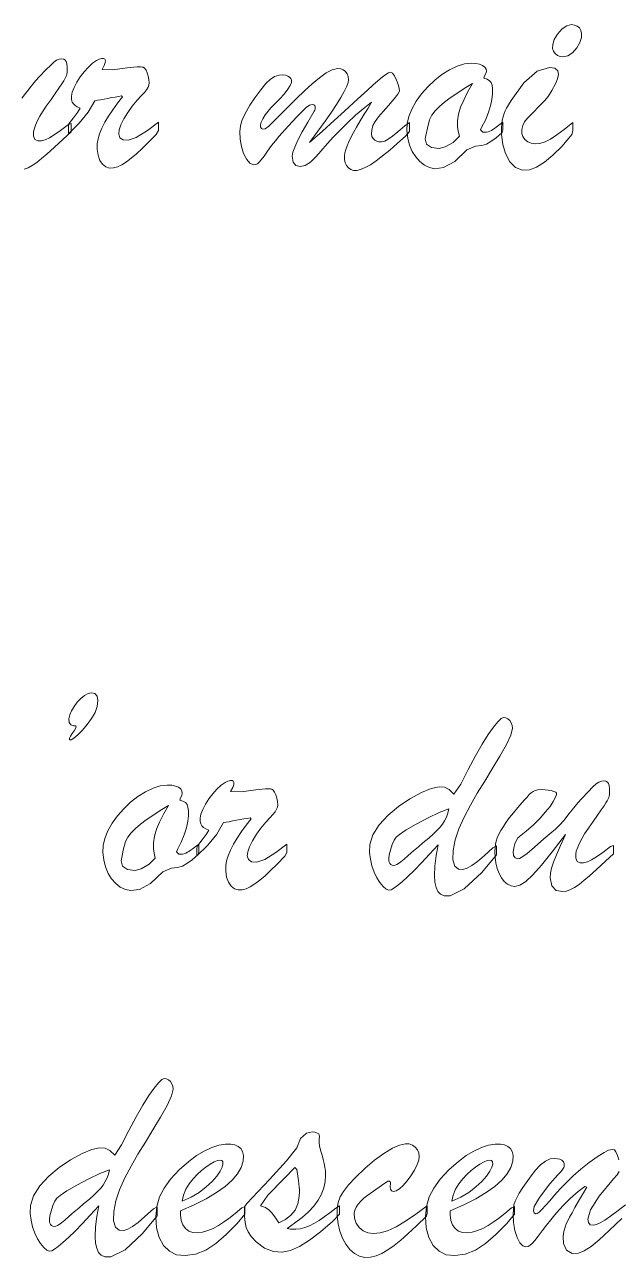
# Model space of a CAD drawing. Header units: inches. Extents: x 3 to 112, y 4 to 120.
# Drawn here: x 43.74 to 55.86, y 34.56 to 59.75 of the extents above; entities that cross this region are included whole.
import ezdxf

# ---------------------------------------------------------------- set-up
doc = ezdxf.new("R2010")
doc.units = ezdxf.units.IN
doc.header["$MEASUREMENT"] = 0
doc.layers.add('Calque 1', color=7, linetype='Continuous')

msp = doc.modelspace()

# ---------------------------------------------------------------- linework, layer by layer
at = {"layer": 'Calque 1', "lineweight": 0}
for points in [[(54.73, 59.092), (54.676, 59.1), (54.625, 59.122), (54.576, 59.16), (54.54, 59.207), (54.522, 59.263), (54.524, 59.342), (54.557, 59.446), (54.624, 59.558), (54.715, 59.664), (54.81, 59.728), (54.907, 59.75), (54.969, 59.742), (55.022, 59.72), (55.068, 59.683), (55.099, 59.633), (55.115, 59.57), (55.113, 59.486), (55.081, 59.385), (55.015, 59.276), (54.926, 59.175), (54.83, 59.113)], [(44.634, 57.52), (44.634, 57.572), (44.634, 57.668), (44.641, 57.723), (44.741, 57.846), (44.823, 57.956), (44.873, 58.045), (44.815, 58.069), (44.769, 58.097), (44.736, 58.129), (44.713, 58.169), (44.7, 58.221), (44.698, 58.285), (44.714, 58.369), (44.75, 58.465), (44.806, 58.574), (44.876, 58.682), (44.954, 58.786), (45.042, 58.883), (45.127, 58.961), (45.206, 59.015), (45.262, 59.041), (45.29, 59.051), (45.317, 59.056), (45.349, 59.055), (45.376, 59.042), (45.389, 59.016), (45.387, 58.977), (45.365, 58.917), (45.321, 58.832), (45.533, 58.828), (45.837, 58.868), (46.035, 58.887), (46.105, 58.888), (46.137, 58.884), (46.16, 58.878), (46.189, 58.858), (46.219, 58.82), (46.244, 58.764), (46.264, 58.697), (46.277, 58.63), (46.282, 58.562), (46.277, 58.515), (46.26, 58.469), (46.23, 58.42), (46.185, 58.364), (46.121, 58.292), (46.039, 58.204), (45.937, 58.085), (45.846, 57.958), (45.767, 57.825), (45.706, 57.7), (45.671, 57.598), (45.661, 57.517), (45.685, 57.44), (45.749, 57.396), (45.854, 57.386), (46.02, 57.442), (46.248, 57.584), (46.471, 57.754), (46.471, 57.682), (46.471, 57.587), (46.426, 57.508), (46.272, 57.35), (46.138, 57.218), (46.023, 57.111), (45.918, 57.021), (45.818, 56.945), (45.723, 56.884), (45.636, 56.842), (45.555, 56.821), (45.476, 56.82), (45.399, 56.846), (45.333, 56.898), (45.277, 56.977), (45.239, 57.08), (45.221, 57.207), (45.222, 57.32), (45.239, 57.416), (45.27, 57.521), (45.317, 57.635), (45.378, 57.754), (45.454, 57.881), (45.541, 58.012), (45.637, 58.143), (45.74, 58.274), (45.721, 58.297), (45.658, 58.284), (45.59, 58.271), (45.517, 58.258), (45.442, 58.244), (45.364, 58.23), (45.29, 58.216), (45.227, 58.205), (45.177, 58.195), (45.039, 57.964), (44.856, 57.734)], [(53.506, 57.757), (53.506, 57.702), (53.506, 57.603), (53.494, 57.545), (53.369, 57.438), (53.262, 57.359), (53.173, 57.309), (53.074, 57.279), (52.95, 57.266), (52.773, 57.189), (52.522, 56.954), (52.293, 56.829), (52.115, 56.807), (52.006, 56.829), (51.904, 56.878), (51.809, 56.951), (51.726, 57.046), (51.657, 57.159), (51.601, 57.29), (51.565, 57.433), (51.547, 57.586), (51.551, 57.731), (51.585, 57.874), (51.648, 58.026), (51.739, 58.185), (51.847, 58.337), (51.974, 58.481), (52.114, 58.615), (52.262, 58.73), (52.417, 58.827), (52.572, 58.902), (52.72, 58.947), (52.86, 58.963), (52.952, 58.959), (53.029, 58.944), (53.091, 58.918), (53.136, 58.884), (53.162, 58.842), (53.169, 58.793), (53.159, 58.749), (53.133, 58.701), (53.117, 58.656), (53.183, 58.635), (53.232, 58.605), (53.265, 58.568), (53.286, 58.513), (53.297, 58.435), (53.297, 58.338), (53.283, 58.223), (53.253, 58.091), (53.207, 57.944), (53.15, 57.8), (53.08, 57.662), (53.052, 57.598), (53.076, 57.574), (53.098, 57.552), (53.106, 57.55), (53.127, 57.55), (53.144, 57.55), (53.171, 57.551), (53.206, 57.559), (53.24, 57.572), (53.273, 57.59), (53.304, 57.608), (53.332, 57.628), (53.368, 57.654), (53.426, 57.697)], [(49.556, 57.34), (49.822, 57.576), (50.061, 57.79), (50.274, 57.984), (50.459, 58.153), (50.615, 58.296), (50.742, 58.412), (50.851, 58.511), (50.951, 58.599), (51.041, 58.676), (51.116, 58.734), (51.169, 58.768), (51.204, 58.777), (51.25, 58.758), (51.294, 58.704), (51.337, 58.618), (51.37, 58.529), (51.388, 58.453), (51.392, 58.393), (51.361, 58.33), (51.288, 58.232), (51.172, 58.1), (51.06, 57.972), (50.969, 57.863), (50.901, 57.773), (50.853, 57.686), (50.828, 57.596), (50.823, 57.515), (50.833, 57.467), (50.855, 57.425), (50.889, 57.391), (50.93, 57.367), (50.975, 57.354), (51.028, 57.353), (51.094, 57.371), (51.167, 57.409), (51.25, 57.469), (51.361, 57.559), (51.503, 57.681), (51.597, 57.75), (51.597, 57.661), (51.597, 57.567), (51.515, 57.473), (51.349, 57.322), (51.195, 57.186), (51.051, 57.067), (50.92, 56.967), (50.802, 56.887), (50.696, 56.829), (50.602, 56.79), (50.521, 56.771), (50.454, 56.772), (50.399, 56.789), (50.351, 56.823), (50.31, 56.87), (50.284, 56.927), (50.271, 56.991), (50.272, 57.06), (50.281, 57.13), (50.299, 57.2), (50.325, 57.273), (50.36, 57.354), (50.403, 57.444), (50.456, 57.544), (50.52, 57.657), (50.595, 57.784), (50.676, 57.918), (50.753, 58.045), (50.825, 58.164), (50.684, 58.059), (50.498, 57.897), (50.327, 57.738), (50.174, 57.586), (50.04, 57.448), (49.926, 57.323), (49.83, 57.213), (49.748, 57.119), (49.68, 57.042), (49.575, 56.939), (49.47, 56.872), (49.369, 56.848), (49.28, 56.869), (49.225, 56.94), (49.205, 57.062), (49.217, 57.142), (49.256, 57.249), (49.321, 57.39), (49.411, 57.56), (49.523, 57.76), (49.655, 57.985), (49.665, 58.005), (49.671, 58.03), (49.673, 58.062), (49.666, 58.095), (49.644, 58.114), (49.609, 58.12), (49.557, 58.103), (49.491, 58.058), (49.412, 57.985), (49.296, 57.863), (49.126, 57.679), (48.931, 57.463), (48.86, 57.378), (48.784, 57.278), (48.702, 57.163), (48.629, 57.061), (48.572, 56.986), (48.531, 56.938), (48.494, 56.907), (48.458, 56.89), (48.412, 56.888), (48.342, 56.921), (48.275, 56.997), (48.212, 57.116), (48.166, 57.257), (48.142, 57.412), (48.137, 57.566), (48.149, 57.681), (48.174, 57.786), (48.214, 57.88), (48.269, 57.984), (48.339, 58.103), (48.44, 58.257), (48.561, 58.419), (48.665, 58.544), (48.754, 58.632), (48.843, 58.689), (48.935, 58.719), (49.012, 58.722), (49.065, 58.715), (49.112, 58.699), (49.151, 58.676), (49.178, 58.647), (49.191, 58.613), (49.19, 58.569), (49.164, 58.508), (49.114, 58.428), (49.04, 58.332), (48.952, 58.233), (48.851, 58.132), (48.77, 58.053), (48.712, 57.985), (48.655, 57.907), (48.604, 57.825), (48.57, 57.757), (48.555, 57.705), (48.557, 57.659), (48.574, 57.625), (48.605, 57.611), (48.649, 57.621), (48.726, 57.678), (48.838, 57.783), (48.979, 57.925), (49.13, 58.077), (49.29, 58.238), (49.455, 58.399), (49.611, 58.542), (49.76, 58.666), (49.898, 58.765), (50.021, 58.827), (50.13, 58.852), (50.195, 58.847), (50.246, 58.826), (50.29, 58.791), (50.325, 58.743), (50.346, 58.687), (50.354, 58.625), (50.346, 58.568), (50.318, 58.49), (50.268, 58.387), (50.2, 58.263), (50.112, 58.12), (50.006, 57.959), (49.879, 57.777), (49.729, 57.57)], [(54.934, 57.751), (54.934, 57.69), (54.934, 57.581), (54.912, 57.503), (54.716, 57.27), (54.529, 57.082), (54.353, 56.938), (54.191, 56.839), (54.047, 56.786), (53.907, 56.779), (53.761, 56.83), (53.646, 56.944), (53.561, 57.114), (53.506, 57.304), (53.478, 57.505), (53.476, 57.642), (53.482, 57.721), (53.494, 57.797), (53.511, 57.869), (53.53, 57.932), (53.552, 57.986), (53.578, 58.04), (53.619, 58.111), (53.673, 58.202), (53.935, 58.558), (54.206, 58.797), (54.46, 58.876), (54.565, 58.859), (54.626, 58.809), (54.643, 58.728), (54.625, 58.645), (54.58, 58.537), (54.506, 58.404), (54.429, 58.283), (54.357, 58.19), (54.255, 58.088), (54.11, 57.944), (54.01, 57.837), (53.95, 57.762), (53.913, 57.687), (53.895, 57.606), (53.896, 57.528), (53.916, 57.462), (53.956, 57.405), (54.014, 57.358), (54.083, 57.329), (54.164, 57.316), (54.262, 57.323), (54.368, 57.355), (54.481, 57.411), (54.608, 57.495), (54.759, 57.608)], [(52.887, 58.546), (52.717, 58.442), (52.566, 58.345), (52.433, 58.255), (52.316, 58.167), (52.212, 58.078), (52.124, 57.989), (52.055, 57.898), (52.007, 57.808), (51.964, 57.634), (51.933, 57.486), (51.921, 57.417), (51.949, 57.308), (52.049, 57.237), (52.208, 57.217), (52.328, 57.252), (52.494, 57.345), (52.618, 57.472), (52.592, 57.571), (52.58, 57.667), (52.581, 57.785), (52.603, 57.923), (52.644, 58.063), (52.706, 58.209), (52.787, 58.37)], [(44.79, 45.404), (44.787, 45.414), (44.779, 45.42), (44.752, 45.422), (44.686, 45.443), (44.65, 45.494), (44.644, 45.569), (44.661, 45.645), (44.696, 45.73), (44.75, 45.821), (44.814, 45.906), (44.887, 45.981), (44.966, 46.044), (45.038, 46.084), (45.104, 46.1), (45.176, 46.086), (45.222, 46.032), (45.238, 45.938), (45.223, 45.821), (45.179, 45.698), (45.107, 45.57), (45.019, 45.447), (44.925, 45.337), (44.825, 45.24), (44.745, 45.172), (44.691, 45.138), (44.668, 45.134), (44.659, 45.139), (44.656, 45.148), (44.659, 45.174), (44.676, 45.215), (44.709, 45.265), (44.753, 45.324), (44.781, 45.371)], [(52.182, 42.994), (52.008, 42.799), (51.847, 42.626), (51.699, 42.473), (51.567, 42.344), (51.453, 42.239), (51.357, 42.16), (51.281, 42.105), (51.223, 42.074), (51.18, 42.067), (51.123, 42.089), (51.062, 42.139), (50.997, 42.219), (50.935, 42.318), (50.881, 42.433), (50.833, 42.563), (50.8, 42.698), (50.783, 42.834), (50.787, 42.998), (50.849, 43.198), (50.977, 43.399), (51.165, 43.598), (51.377, 43.776), (51.606, 43.931), (51.843, 44.058), (52.044, 44.142), (52.202, 44.18), (52.312, 44.173), (52.411, 44.122), (52.508, 44.028), (52.649, 44.234), (52.8, 44.533), (52.946, 44.807), (53.084, 45.049), (53.206, 45.246), (53.312, 45.399), (53.401, 45.507), (53.471, 45.573), (53.522, 45.596), (53.566, 45.589), (53.607, 45.567), (53.646, 45.53), (53.677, 45.483), (53.695, 45.433), (53.7, 45.374), (53.668, 45.235), (53.582, 45.044), (53.444, 44.802), (53.289, 44.546), (53.135, 44.294), (52.984, 44.047), (52.843, 43.802), (52.717, 43.56), (52.607, 43.322), (52.529, 43.093), (52.489, 42.876), (52.486, 42.684), (52.522, 42.556), (52.6, 42.492), (52.692, 42.487), (52.776, 42.514), (52.873, 42.569), (52.986, 42.653), (53.128, 42.774), (53.301, 42.932), (53.373, 42.974), (53.373, 42.872), (53.373, 42.787), (53.079, 42.426), (52.719, 42.09), (52.429, 41.948), (52.305, 41.951), (52.232, 41.983), (52.178, 42.041), (52.141, 42.123), (52.118, 42.23), (52.11, 42.362), (52.117, 42.559), (52.141, 42.771)], [(47.296, 43.006), (47.296, 42.951), (47.296, 42.852), (47.285, 42.794), (47.159, 42.687), (47.053, 42.608), (46.964, 42.558), (46.864, 42.528), (46.741, 42.515), (46.564, 42.438), (46.313, 42.203), (46.084, 42.078), (45.906, 42.056), (45.797, 42.078), (45.694, 42.127), (45.6, 42.201), (45.517, 42.295), (45.448, 42.408), (45.392, 42.539), (45.355, 42.682), (45.338, 42.835), (45.342, 42.98), (45.376, 43.123), (45.439, 43.276), (45.529, 43.434), (45.638, 43.586), (45.765, 43.73), (45.905, 43.864), (46.053, 43.979), (46.207, 44.076), (46.363, 44.151), (46.511, 44.196), (46.651, 44.212), (46.743, 44.208), (46.82, 44.193), (46.882, 44.167), (46.927, 44.133), (46.953, 44.091), (46.96, 44.042), (46.95, 43.998), (46.923, 43.95), (46.908, 43.905), (46.974, 43.884), (47.023, 43.854), (47.056, 43.817), (47.076, 43.762), (47.087, 43.685), (47.088, 43.587), (47.074, 43.472), (47.044, 43.34), (46.998, 43.193), (46.94, 43.049), (46.871, 42.911), (46.843, 42.847), (46.867, 42.823), (46.889, 42.801), (46.897, 42.799), (46.918, 42.799), (46.935, 42.799), (46.962, 42.8), (46.997, 42.808), (47.031, 42.821), (47.064, 42.839), (47.095, 42.857), (47.123, 42.877), (47.159, 42.903), (47.217, 42.946)], [(47.26, 42.769), (47.26, 42.821), (47.26, 42.917), (47.267, 42.972), (47.367, 43.095), (47.449, 43.205), (47.499, 43.294), (47.441, 43.318), (47.395, 43.346), (47.362, 43.378), (47.339, 43.418), (47.326, 43.47), (47.324, 43.534), (47.339, 43.618), (47.376, 43.714), (47.432, 43.823), (47.501, 43.931), (47.58, 44.035), (47.668, 44.132), (47.753, 44.21), (47.832, 44.264), (47.888, 44.29), (47.916, 44.3), (47.943, 44.305), (47.975, 44.304), (48.002, 44.291), (48.015, 44.265), (48.013, 44.226), (47.991, 44.166), (47.947, 44.081), (48.159, 44.077), (48.463, 44.117), (48.661, 44.136), (48.73, 44.137), (48.763, 44.133), (48.786, 44.127), (48.815, 44.107), (48.845, 44.069), (48.87, 44.013), (48.89, 43.946), (48.903, 43.879), (48.908, 43.811), (48.903, 43.764), (48.886, 43.718), (48.856, 43.669), (48.81, 43.613), (48.747, 43.541), (48.665, 43.453), (48.562, 43.334), (48.472, 43.207), (48.393, 43.074), (48.332, 42.949), (48.297, 42.847), (48.287, 42.766), (48.311, 42.689), (48.375, 42.645), (48.48, 42.635), (48.646, 42.691), (48.873, 42.833), (49.097, 43.003), (49.097, 42.931), (49.097, 42.836), (49.052, 42.757), (48.898, 42.599), (48.764, 42.467), (48.649, 42.36), (48.544, 42.27), (48.444, 42.194), (48.349, 42.133), (48.262, 42.091), (48.181, 42.07), (48.102, 42.069), (48.025, 42.095), (47.958, 42.147), (47.903, 42.226), (47.865, 42.329), (47.847, 42.456), (47.848, 42.569), (47.865, 42.665), (47.896, 42.77), (47.943, 42.884), (48.004, 43.003), (48.079, 43.13), (48.167, 43.261), (48.263, 43.392), (48.366, 43.523), (48.347, 43.546), (48.284, 43.533), (48.216, 43.52), (48.143, 43.507), (48.068, 43.493), (47.99, 43.479), (47.915, 43.465), (47.853, 43.454), (47.803, 43.445), (47.664, 43.213), (47.482, 42.983)], [(54.787, 43.204), (54.516, 42.852), (54.293, 42.576), (54.118, 42.377), (53.975, 42.243), (53.851, 42.165), (53.748, 42.142), (53.673, 42.154), (53.602, 42.189), (53.536, 42.245), (53.477, 42.319), (53.428, 42.407), (53.39, 42.511), (53.362, 42.623), (53.347, 42.741), (53.344, 42.853), (53.347, 42.93), (53.356, 43.002), (53.37, 43.069), (53.393, 43.137), (53.425, 43.21), (53.466, 43.288), (53.516, 43.369), (53.575, 43.456), (53.644, 43.547), (53.724, 43.645), (53.814, 43.752), (53.896, 43.848), (53.951, 43.912), (54, 43.968), (54.042, 44.017), (54.083, 44.056), (54.123, 44.084), (54.165, 44.102), (54.222, 44.113), (54.295, 44.119), (54.369, 44.118), (54.432, 44.112), (54.493, 44.1), (54.548, 44.083), (54.585, 44.066), (54.603, 44.048), (54.6, 44.014), (54.577, 43.955), (54.533, 43.876), (54.469, 43.778), (54.38, 43.666), (54.266, 43.539), (54.13, 43.403), (53.979, 43.268), (53.815, 43.135), (53.75, 43.018), (53.728, 42.923), (53.719, 42.847), (53.726, 42.773), (53.756, 42.725), (53.809, 42.706), (53.843, 42.711), (53.882, 42.73), (53.933, 42.764), (54, 42.816), (54.095, 42.894), (54.215, 42.999), (54.346, 43.114), (54.468, 43.219), (54.58, 43.315), (54.663, 43.396), (54.756, 43.499), (54.856, 43.626), (54.954, 43.75), (55.037, 43.852), (55.116, 43.938), (55.247, 44.075), (55.346, 44.174), (55.413, 44.235), (55.467, 44.273), (55.519, 44.294), (55.57, 44.299), (55.611, 44.292), (55.642, 44.275), (55.663, 44.247), (55.676, 44.201), (55.683, 44.134), (55.684, 44.06), (55.682, 44.021), (55.677, 43.988), (55.669, 43.961), (55.657, 43.93), (55.638, 43.894), (55.612, 43.852), (55.572, 43.79), (55.514, 43.704), (55.439, 43.595), (55.353, 43.471), (55.257, 43.333), (55.176, 43.214), (55.123, 43.128), (55.076, 43.037), (55.035, 42.943), (55.006, 42.863), (54.993, 42.799), (54.995, 42.722), (55.025, 42.654), (55.082, 42.622), (55.156, 42.622), (55.234, 42.643), (55.318, 42.683), (55.416, 42.745), (55.545, 42.837), (55.707, 42.96), (55.765, 42.979), (55.765, 42.885), (55.765, 42.81), (55.604, 42.656), (55.417, 42.486), (55.273, 42.357), (55.161, 42.262), (55.061, 42.183), (54.97, 42.121), (54.888, 42.076), (54.808, 42.048), (54.731, 42.037), (54.595, 42.062), (54.503, 42.156), (54.469, 42.318), (54.476, 42.414), (54.5, 42.517), (54.542, 42.638), (54.602, 42.787), (54.684, 42.976)], [(46.678, 43.795), (46.508, 43.691), (46.357, 43.594), (46.224, 43.504), (46.107, 43.416), (46.003, 43.327), (45.915, 43.238), (45.846, 43.148), (45.798, 43.057), (45.755, 42.883), (45.724, 42.735), (45.712, 42.666), (45.74, 42.557), (45.839, 42.486), (45.998, 42.466), (46.119, 42.501), (46.285, 42.594), (46.409, 42.721), (46.383, 42.82), (46.37, 42.916), (46.372, 43.034), (46.393, 43.172), (46.435, 43.312), (46.497, 43.458), (46.578, 43.619)], [(52.404, 43.726), (52.205, 43.649), (51.983, 43.545), (51.739, 43.415), (51.532, 43.295), (51.395, 43.206), (51.328, 43.148), (51.284, 43.085), (51.245, 42.996), (51.21, 42.885), (51.186, 42.789), (51.175, 42.712), (51.175, 42.667), (51.183, 42.636), (51.199, 42.609), (51.221, 42.588), (51.247, 42.575), (51.276, 42.571), (51.307, 42.574), (51.341, 42.587), (51.378, 42.609), (51.425, 42.644), (51.488, 42.696), (51.566, 42.764), (51.634, 42.825), (51.682, 42.866), (51.718, 42.897), (51.781, 42.951), (51.875, 43.031), (51.992, 43.13), (52.091, 43.218), (52.166, 43.29), (52.223, 43.351), (52.273, 43.416), (52.317, 43.485), (52.354, 43.56), (52.383, 43.64)], [(45.253, 35.618), (45.079, 35.424), (44.918, 35.25), (44.769, 35.098), (44.637, 34.968), (44.523, 34.864), (44.428, 34.784), (44.351, 34.729), (44.294, 34.698), (44.25, 34.692), (44.194, 34.713), (44.133, 34.764), (44.067, 34.843), (44.006, 34.942), (43.951, 35.058), (43.904, 35.188), (43.871, 35.322), (43.854, 35.458), (43.858, 35.623), (43.92, 35.823), (44.048, 36.024), (44.236, 36.223), (44.447, 36.401), (44.677, 36.556), (44.914, 36.683), (45.114, 36.766), (45.272, 36.804), (45.382, 36.797), (45.481, 36.747), (45.579, 36.652), (45.719, 36.859), (45.871, 37.158), (46.017, 37.431), (46.154, 37.673), (46.276, 37.871), (46.382, 38.023), (46.471, 38.132), (46.541, 38.197), (46.593, 38.22), (46.636, 38.213), (46.678, 38.191), (46.717, 38.154), (46.748, 38.108), (46.766, 38.058), (46.771, 37.998), (46.738, 37.86), (46.652, 37.669), (46.514, 37.427), (46.359, 37.17), (46.206, 36.918), (46.054, 36.671), (45.913, 36.427), (45.788, 36.185), (45.678, 35.946), (45.6, 35.717), (45.559, 35.501), (45.556, 35.308), (45.593, 35.181), (45.671, 35.117), (45.763, 35.112), (45.847, 35.139), (45.944, 35.194), (46.056, 35.278), (46.198, 35.398), (46.372, 35.556), (46.444, 35.598), (46.444, 35.496), (46.444, 35.412), (46.149, 35.051), (45.79, 34.714), (45.5, 34.573), (45.375, 34.576), (45.303, 34.608), (45.249, 34.665), (45.212, 34.748), (45.189, 34.855), (45.181, 34.987), (45.188, 35.184), (45.212, 35.396)], [(48.227, 35.54), (48.227, 35.56), (48.227, 35.596), (48.275, 35.663), (48.739, 36.156), (49.09, 36.533), (49.301, 36.801), (49.376, 36.995), (49.496, 37.102), (49.622, 37.125), (49.667, 37.118), (49.714, 37.103), (49.746, 37.087), (49.753, 37.063), (49.762, 37.037), (49.76, 37.02), (49.754, 36.988), (49.752, 36.95), (49.753, 36.905), (49.764, 36.842), (49.785, 36.755), (49.813, 36.653), (49.838, 36.56), (49.858, 36.479), (49.873, 36.405), (49.882, 36.325), (49.886, 36.238), (49.879, 36.112), (49.851, 35.981), (49.802, 35.853), (49.732, 35.73), (49.643, 35.61), (49.535, 35.494), (49.406, 35.379), (49.253, 35.261), (49.101, 35.152), (49.169, 35.142), (49.226, 35.137), (49.281, 35.136), (49.368, 35.145), (49.461, 35.17), (49.557, 35.209), (49.657, 35.259), (49.757, 35.319), (49.86, 35.389), (49.972, 35.472), (50.096, 35.571), (50.168, 35.617), (50.168, 35.53), (50.168, 35.443), (50.027, 35.295), (49.783, 35.082), (49.558, 34.912), (49.353, 34.785), (49.167, 34.704), (49.001, 34.669), (48.821, 34.682), (48.639, 34.752), (48.467, 34.878), (48.366, 34.987), (48.302, 35.083), (48.263, 35.175), (48.243, 35.275), (48.231, 35.397)], [(46.924, 35.516), (46.924, 35.496), (46.924, 35.459), (46.924, 35.429), (46.937, 35.318), (46.97, 35.226), (47.024, 35.152), (47.093, 35.1), (47.174, 35.072), (47.27, 35.067), (47.373, 35.08), (47.479, 35.11), (47.587, 35.155), (47.696, 35.212), (47.804, 35.28), (47.913, 35.36), (48.037, 35.457), (48.178, 35.573), (48.239, 35.604), (48.239, 35.519), (48.239, 35.447), (48.077, 35.255), (47.856, 35.028), (47.644, 34.847), (47.438, 34.712), (47.23, 34.629), (47.02, 34.598), (46.844, 34.618), (46.697, 34.687), (46.576, 34.805), (46.487, 34.966), (46.435, 35.164), (46.42, 35.394), (46.441, 35.603), (46.497, 35.798), (46.588, 35.98), (46.721, 36.161), (46.897, 36.35), (47.094, 36.525), (47.251, 36.641), (47.407, 36.735), (47.562, 36.805), (47.707, 36.852), (47.84, 36.876), (47.949, 36.877), (48.033, 36.862), (48.102, 36.831), (48.157, 36.785), (48.192, 36.724), (48.208, 36.647), (48.2, 36.53), (48.16, 36.4), (48.086, 36.27), (47.979, 36.141), (47.835, 36.013), (47.657, 35.885), (47.444, 35.759), (47.2, 35.636)], [(51.963, 35.618), (51.963, 35.564), (51.963, 35.465), (51.947, 35.402), (51.744, 35.206), (51.568, 35.042), (51.42, 34.911), (51.285, 34.804), (51.157, 34.715), (51.036, 34.645), (50.917, 34.595), (50.8, 34.568), (50.686, 34.563), (50.578, 34.587), (50.476, 34.642), (50.382, 34.726), (50.299, 34.831), (50.231, 34.955), (50.177, 35.097), (50.141, 35.247), (50.123, 35.403), (50.123, 35.552), (50.144, 35.681), (50.186, 35.799), (50.252, 35.912), (50.355, 36.044), (50.498, 36.198), (50.691, 36.383), (50.888, 36.551), (51.076, 36.688), (51.249, 36.791), (51.396, 36.857), (51.517, 36.884), (51.595, 36.88), (51.659, 36.857), (51.716, 36.817), (51.76, 36.763), (51.788, 36.699), (51.798, 36.626), (51.788, 36.552), (51.755, 36.459), (51.699, 36.348), (51.628, 36.232), (51.552, 36.128), (51.471, 36.034), (51.394, 35.962), (51.328, 35.921), (51.274, 35.91), (51.233, 35.922), (51.209, 35.955), (51.204, 35.997), (51.206, 36.013), (51.207, 36.028), (51.209, 36.043), (51.209, 36.057), (51.21, 36.071), (51.209, 36.089), (51.204, 36.107), (51.193, 36.118), (51.177, 36.122), (51.157, 36.118), (51.135, 36.107), (51.026, 36.031), (50.865, 35.916), (50.748, 35.831), (50.67, 35.77), (50.606, 35.711), (50.552, 35.652), (50.511, 35.592), (50.484, 35.53), (50.472, 35.466), (50.478, 35.365), (50.511, 35.263), (50.569, 35.176), (50.652, 35.108), (50.75, 35.065), (50.865, 35.049), (51, 35.061), (51.153, 35.107), (51.324, 35.187), (51.515, 35.3), (51.728, 35.443)], [(52.431, 35.516), (52.431, 35.496), (52.431, 35.459), (52.431, 35.429), (52.444, 35.318), (52.477, 35.226), (52.53, 35.152), (52.599, 35.1), (52.681, 35.072), (52.777, 35.067), (52.88, 35.08), (52.986, 35.11), (53.094, 35.155), (53.203, 35.212), (53.311, 35.28), (53.42, 35.36), (53.544, 35.457), (53.685, 35.573), (53.746, 35.604), (53.746, 35.519), (53.746, 35.447), (53.584, 35.255), (53.362, 35.028), (53.151, 34.847), (52.945, 34.712), (52.737, 34.629), (52.527, 34.598), (52.351, 34.618), (52.204, 34.687), (52.083, 34.805), (51.994, 34.966), (51.942, 35.164), (51.927, 35.394), (51.948, 35.603), (52.004, 35.798), (52.095, 35.98), (52.228, 36.161), (52.404, 36.35), (52.601, 36.525), (52.758, 36.641), (52.914, 36.735), (53.069, 36.805), (53.213, 36.852), (53.347, 36.876), (53.456, 36.877), (53.54, 36.862), (53.609, 36.831), (53.664, 36.785), (53.699, 36.724), (53.715, 36.647), (53.707, 36.53), (53.667, 36.4), (53.593, 36.27), (53.485, 36.141), (53.342, 36.013), (53.164, 35.885), (52.951, 35.759), (52.707, 35.636)], [(46.954, 35.712), (47.14, 35.795), (47.306, 35.891), (47.45, 36.001), (47.57, 36.112), (47.663, 36.219), (47.73, 36.321), (47.773, 36.404), (47.791, 36.467), (47.787, 36.512), (47.766, 36.54), (47.729, 36.549), (47.68, 36.54), (47.614, 36.512), (47.531, 36.467), (47.442, 36.408), (47.352, 36.339), (47.262, 36.258), (47.179, 36.167), (47.101, 36.066), (47.034, 35.955), (46.985, 35.837)], [(52.461, 35.712), (52.647, 35.795), (52.813, 35.891), (52.957, 36.001), (53.077, 36.112), (53.17, 36.219), (53.237, 36.321), (53.28, 36.404), (53.298, 36.467), (53.294, 36.512), (53.273, 36.54), (53.235, 36.549), (53.187, 36.54), (53.121, 36.512), (53.038, 36.467), (52.949, 36.408), (52.859, 36.339), (52.769, 36.258), (52.686, 36.167), (52.608, 36.066), (52.541, 35.955), (52.492, 35.837)], [(45.475, 36.351), (45.276, 36.274), (45.053, 36.17), (44.809, 36.04), (44.602, 35.92), (44.466, 35.83), (44.398, 35.772), (44.355, 35.709), (44.315, 35.62), (44.28, 35.51), (44.256, 35.413), (44.245, 35.337), (44.246, 35.291), (44.254, 35.26), (44.27, 35.234), (44.292, 35.213), (44.317, 35.2), (44.347, 35.195), (44.378, 35.199), (44.412, 35.212), (44.448, 35.233), (44.495, 35.268), (44.559, 35.321), (44.637, 35.389), (44.705, 35.449), (44.753, 35.491), (44.789, 35.522), (44.852, 35.576), (44.945, 35.656), (45.062, 35.755), (45.161, 35.843), (45.237, 35.915), (45.294, 35.976), (45.344, 36.04), (45.387, 36.11), (45.425, 36.185), (45.454, 36.265)], [(49.346, 36), (49.33, 36.131), (49.302, 36.358), (49.255, 36.396), (49.035, 36.167), (48.704, 35.835), (48.558, 35.615), (48.659, 35.58), (48.73, 35.537), (48.783, 35.48), (48.849, 35.392), (48.929, 35.27), (49.065, 35.34), (49.176, 35.425), (49.262, 35.527), (49.319, 35.654), (49.348, 35.809), (49.352, 35.908), (49.352, 35.929), (49.351, 35.947), (49.35, 35.965), (49.348, 35.982)]]:
    msp.add_lwpolyline(points, close=True, dxfattribs=at)
for points in [[(43.682, 58.25), (43.782, 58.377), (43.88, 58.501), (43.964, 58.603), (44.042, 58.689), (44.173, 58.826), (44.272, 58.925), (44.339, 58.986), (44.393, 59.024), (44.445, 59.045), (44.496, 59.05), (44.538, 59.043), (44.568, 59.026), (44.589, 58.998), (44.602, 58.952), (44.609, 58.885), (44.61, 58.811), (44.608, 58.772), (44.603, 58.739), (44.596, 58.711), (44.583, 58.681), (44.564, 58.645), (44.538, 58.603), (44.498, 58.541), (44.44, 58.455), (44.365, 58.346), (44.279, 58.222), (44.183, 58.084), (44.102, 57.965), (44.05, 57.879), (44.002, 57.788), (43.961, 57.694), (43.932, 57.614), (43.919, 57.55), (43.921, 57.473), (43.951, 57.405), (44.008, 57.373), (44.082, 57.373), (44.16, 57.394), (44.245, 57.434), (44.342, 57.496), (44.471, 57.588), (44.633, 57.711), (44.691, 57.73), (44.691, 57.636), (44.691, 57.561), (44.53, 57.407), (44.343, 57.237), (44.199, 57.108), (44.087, 57.013), (43.987, 56.934), (43.896, 56.872), (43.814, 56.827), (43.734, 56.799)], [(55.934, 35.356), (55.68, 35.112), (55.471, 34.922), (55.306, 34.785), (55.167, 34.694), (55.048, 34.646), (54.924, 34.642), (54.807, 34.707), (54.745, 34.846), (54.737, 34.989), (54.743, 35.053), (54.756, 35.117), (54.776, 35.18), (54.802, 35.245), (54.832, 35.312), (54.869, 35.383), (54.918, 35.471), (54.979, 35.58), (55.053, 35.708), (55.134, 35.847), (55.223, 35.998), (55.181, 36.011), (55.042, 35.908), (54.883, 35.765), (54.754, 35.637), (54.654, 35.532), (54.565, 35.43), (54.484, 35.329), (54.4, 35.221), (54.312, 35.105), (54.227, 34.993), (54.158, 34.906), (54.105, 34.847), (54.063, 34.81), (54.021, 34.787), (53.978, 34.778), (53.917, 34.797), (53.856, 34.861), (53.8, 34.972), (53.753, 35.115), (53.725, 35.274), (53.716, 35.447), (53.72, 35.551), (53.733, 35.638), (53.754, 35.709), (53.789, 35.782), (53.841, 35.873), (53.916, 35.992), (54.049, 36.184), (54.168, 36.338), (54.275, 36.452), (54.375, 36.53), (54.472, 36.574), (54.56, 36.585), (54.619, 36.579), (54.67, 36.566), (54.711, 36.546), (54.741, 36.517), (54.757, 36.48), (54.76, 36.443), (54.756, 36.422), (54.749, 36.401), (54.737, 36.379), (54.724, 36.357), (54.71, 36.338), (54.694, 36.318), (54.668, 36.289), (54.631, 36.248), (54.467, 36.062), (54.251, 35.789), (54.145, 35.6), (54.135, 35.512), (54.148, 35.474), (54.175, 35.455), (54.207, 35.458), (54.248, 35.487), (54.305, 35.542), (54.376, 35.622), (54.462, 35.719), (54.562, 35.833), (54.676, 35.96), (54.803, 36.092), (54.944, 36.227), (55.099, 36.365), (55.268, 36.499), (55.452, 36.63), (55.574, 36.708), (55.665, 36.751), (55.745, 36.768), (55.784, 36.757), (55.816, 36.716), (55.848, 36.645), (55.875, 36.555)], [(55.884, 36.319), (55.841, 36.251), (55.768, 36.168), (55.471, 35.81), (55.295, 35.534), (55.24, 35.344), (55.254, 35.273), (55.291, 35.231), (55.351, 35.219), (55.418, 35.232), (55.496, 35.266), (55.587, 35.321), (55.706, 35.405), (55.861, 35.521), (56.008, 35.633)]]:
    msp.add_lwpolyline(points, dxfattribs=at)

doc.saveas('drawing.dxf')
